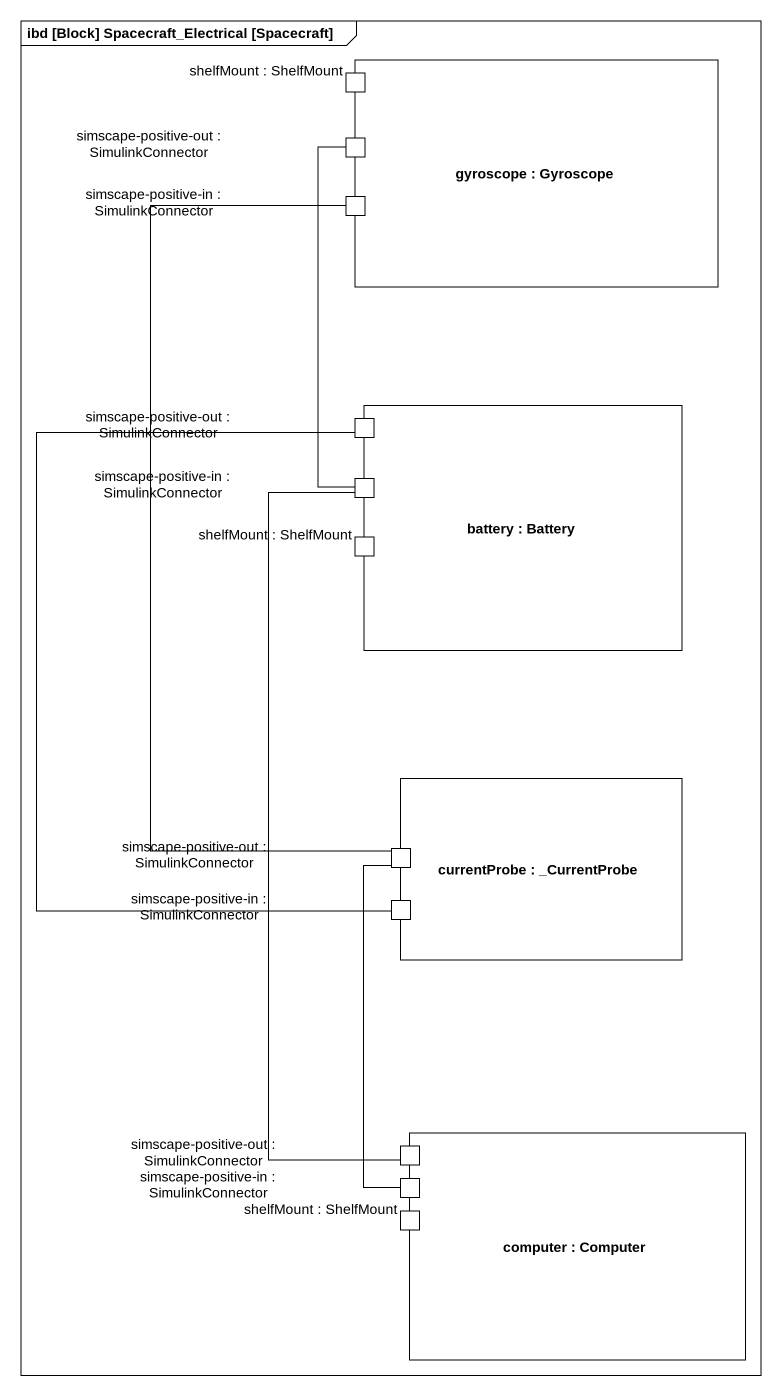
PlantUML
@startuml
mainframe ibd [Block] Spacecraft_Electrical [Spacecraft]
rectangle "gyroscope : Gyroscope" as gyroscope {
  port "shelfMount : ShelfMount" as shelfMount_ShelfMount
  port "simscape-positive-out : SimulinkConnector" as simscape_positive_out
  port "simscape-positive-in : SimulinkConnector" as simscape_positive_in
}
rectangle "battery : Battery" as battery {
  port "simscape-positive-out : SimulinkConnector" as simscape_positive_out_2
  port "simscape-positive-in : SimulinkConnector" as simscape_positive_in_2
  port "shelfMount : ShelfMount" as shelfMount_ShelfMount_2
}
rectangle "currentProbe : _CurrentProbe" as currentProbe {
  port "simscape-positive-out : SimulinkConnector" as simscape_positive_out_3
  port "simscape-positive-in : SimulinkConnector" as simscape_positive_in_3
}
rectangle "computer : Computer" as computer {
  port "simscape-positive-out : SimulinkConnector" as simscape_positive_out_4
  port "simscape-positive-in : SimulinkConnector" as simscape_positive_in_4
  port "shelfMount : ShelfMount" as shelfMount_ShelfMount_3
}
simscape_positive_out_2 -- simscape_positive_in_3
simscape_positive_in_2 -up- simscape_positive_out
simscape_positive_out_3 -up- simscape_positive_in
simscape_positive_out_4 -up- simscape_positive_in_2
simscape_positive_in_4 -up- simscape_positive_out_3
@enduml
